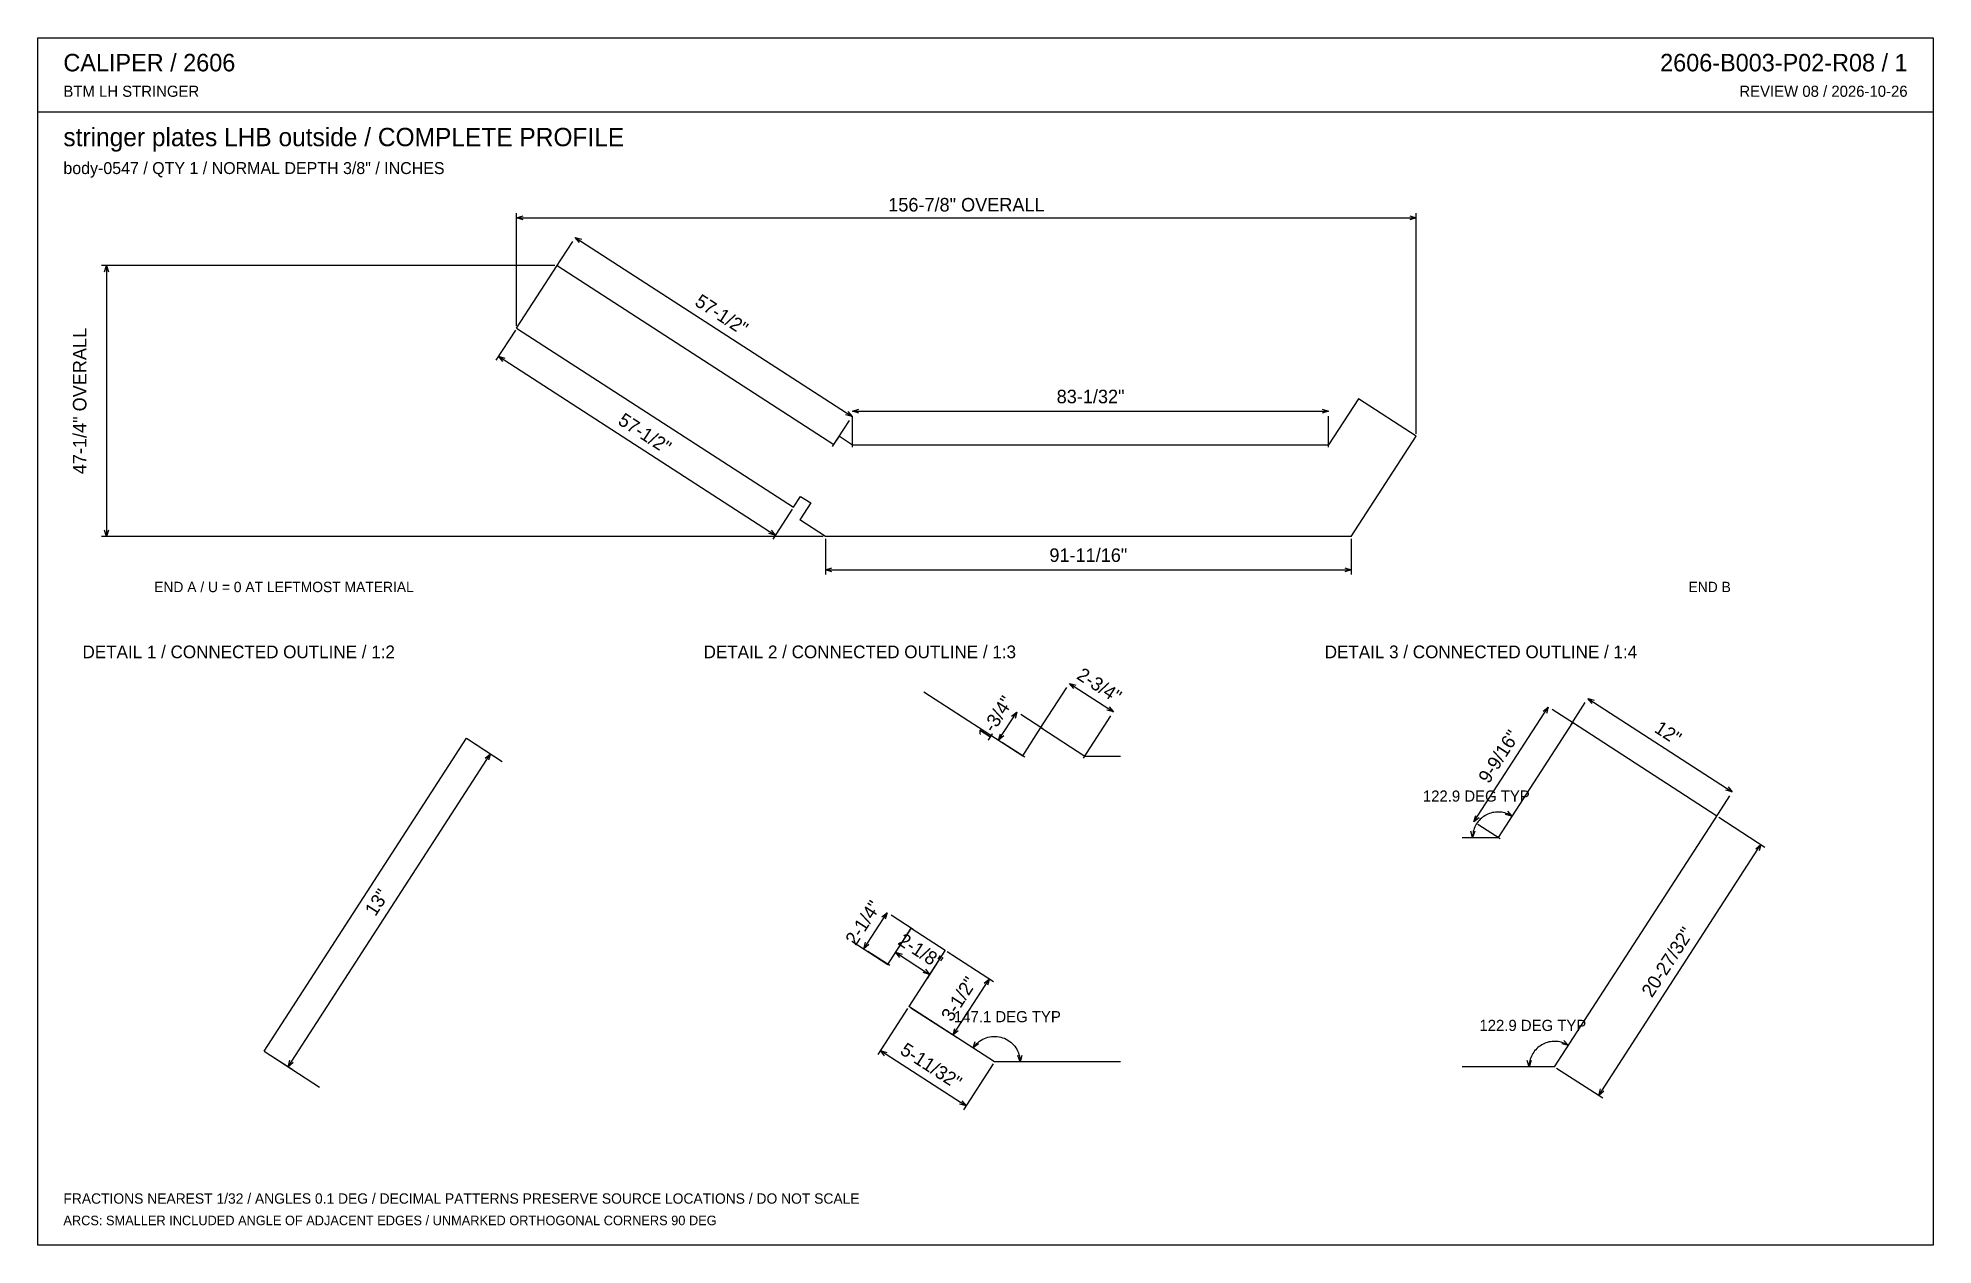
# Model space of a CAD drawing. Header units: inches. Extents: x 0.5 to 33.5, y 0.5 to 21.5.
import ezdxf
from ezdxf.enums import TextEntityAlignment as Align

# ---------------------------------------------------------------- set-up
doc = ezdxf.new("R2010")
doc.units = ezdxf.units.IN
doc.header["$MEASUREMENT"] = 0

msp = doc.modelspace()

# ---------------------------------------------------------------- linework, layer by layer
at = {"layer": 'ANNOTATION'}
for p, q in [((8.822, 16.507), (8.822, 18.472)), ((8.822, 18.389), (8.934, 18.424)), ((8.822, 18.389), (24.511, 18.389)), ((8.934, 18.354), (8.822, 18.389)), ((24.4, 18.424), (24.511, 18.389)), ((24.511, 18.389), (24.4, 18.354)), ((24.511, 14.624), (24.511, 18.472)), ((9.506, 17.522), (9.8, 17.976)), ((9.845, 18.046), (14.673, 14.924)), ((9.92, 17.957), (9.845, 18.046)), ((9.845, 18.046), (9.957, 18.015)), ((9.487, 17.557), (1.583, 17.557)), ((1.632, 17.445), (1.667, 17.557)), ((1.667, 17.557), (1.667, 12.832)), ((1.667, 17.557), (1.701, 17.445)), ((8.8, 16.43), (8.46, 15.905)), ((8.506, 15.975), (13.334, 12.853)), ((8.58, 15.886), (8.506, 15.975)), ((8.506, 15.975), (8.618, 15.944)), ((14.673, 14.924), (14.561, 14.955)), ((14.599, 15.013), (14.673, 14.924)), ((14.682, 15.016), (14.793, 15.05)), ((14.682, 15.016), (22.985, 15.016)), ((14.793, 14.981), (14.682, 15.016)), ((14.682, 14.391), (14.682, 14.932)), ((22.874, 15.05), (22.985, 15.016)), ((22.985, 15.016), (22.874, 14.981)), ((22.985, 14.391), (22.985, 14.932)), ((14.334, 14.399), (14.628, 14.854)), ((13.628, 13.307), (13.289, 12.783)), ((1.667, 12.832), (1.632, 12.943)), ((1.701, 12.943), (1.667, 12.832)), ((13.26, 12.942), (13.334, 12.853)), ((14.168, 12.832), (1.583, 12.832)), ((13.334, 12.853), (13.222, 12.884)), ((14.209, 12.791), (14.209, 12.166)), ((23.379, 12.791), (23.379, 12.166)), ((14.209, 12.249), (14.32, 12.284)), ((14.209, 12.249), (23.379, 12.249)), ((14.32, 12.214), (14.209, 12.249)), ((23.268, 12.284), (23.379, 12.249)), ((23.379, 12.249), (23.268, 12.214)), ((18.464, 10.268), (19.23, 9.772)), ((18.538, 10.178), (18.464, 10.268)), ((18.464, 10.268), (18.576, 10.236)), ((17.943, 9.463), (18.418, 10.198)), ((27.213, 9.55), (27.462, 9.935)), ((27.507, 10.005), (30.026, 8.376)), ((27.582, 9.916), (27.507, 10.005)), ((27.507, 10.005), (27.619, 9.974)), ((17.229, 9.279), (17.546, 9.769)), ((17.456, 9.695), (17.546, 9.769)), ((17.546, 9.769), (17.515, 9.657)), ((18.001, 9.475), (17.616, 9.724)), ((18.709, 8.967), (19.185, 9.702)), ((19.23, 9.772), (19.118, 9.803)), ((19.155, 9.861), (19.23, 9.772)), ((25.52, 7.853), (26.816, 9.857)), ((26.726, 9.782), (26.816, 9.857)), ((26.816, 9.857), (26.785, 9.745)), ((27.271, 9.563), (26.886, 9.812)), ((7.98, 9.29), (8.435, 8.996)), ((17.229, 9.279), (17.26, 9.392)), ((17.319, 9.354), (17.229, 9.279)), ((4.836, 3.583), (8.365, 9.041)), ((8.276, 8.966), (8.365, 9.041)), ((8.365, 9.041), (8.334, 8.929)), ((17.684, 8.985), (17.299, 9.234)), ((29.732, 7.921), (29.981, 8.306)), ((30.026, 8.376), (29.914, 8.407)), ((29.952, 8.466), (30.026, 8.376)), ((25.52, 7.853), (25.551, 7.965)), ((25.67, 7.935), (25.649, 7.917)), ((25.692, 7.95), (25.67, 7.935)), ((25.715, 7.965), (25.692, 7.95)), ((25.739, 7.978), (25.715, 7.965)), ((25.764, 7.989), (25.739, 7.978)), ((25.789, 7.999), (25.764, 7.989)), ((25.815, 8.008), (25.789, 7.999)), ((25.841, 8.015), (25.815, 8.008)), ((25.868, 8.02), (25.841, 8.015)), ((25.895, 8.023), (25.868, 8.02)), ((25.922, 8.025), (25.895, 8.023)), ((25.95, 8.026), (25.922, 8.025)), ((25.977, 8.024), (25.95, 8.026)), ((26.004, 8.021), (25.977, 8.024)), ((26.031, 8.016), (26.004, 8.021)), ((26.057, 8.01), (26.031, 8.016)), ((26.083, 8.002), (26.057, 8.01)), ((26.181, 7.954), (26.068, 7.982)), ((26.109, 7.992), (26.083, 8.002)), ((26.104, 8.042), (26.181, 7.954)), ((26.134, 7.981), (26.109, 7.992)), ((26.158, 7.969), (26.134, 7.981)), ((26.181, 7.954), (26.158, 7.969)), ((29.79, 7.934), (30.595, 7.413)), ((25.495, 7.581), (25.464, 7.693)), ((25.533, 7.691), (25.495, 7.581)), ((25.496, 7.608), (25.495, 7.581)), ((25.498, 7.636), (25.496, 7.608)), ((25.503, 7.662), (25.498, 7.636)), ((25.508, 7.689), (25.503, 7.662)), ((25.516, 7.715), (25.508, 7.689)), ((25.525, 7.741), (25.516, 7.715)), ((25.609, 7.927), (25.52, 7.853)), ((25.535, 7.766), (25.525, 7.741)), ((25.548, 7.791), (25.535, 7.766)), ((25.561, 7.814), (25.548, 7.791)), ((25.576, 7.837), (25.561, 7.814)), ((25.592, 7.859), (25.576, 7.837)), ((25.975, 7.559), (25.59, 7.808)), ((25.61, 7.879), (25.592, 7.859)), ((25.629, 7.899), (25.61, 7.879)), ((25.649, 7.917), (25.629, 7.899)), ((27.695, 3.083), (30.525, 7.459)), ((30.435, 7.384), (30.525, 7.459)), ((30.525, 7.459), (30.493, 7.346)), ((14.876, 5.641), (15.283, 6.27)), ((15.194, 6.196), (15.283, 6.27)), ((15.283, 6.27), (15.252, 6.158)), ((15.738, 5.976), (15.353, 6.225)), ((15.68, 5.964), (15.386, 5.509)), ((14.876, 5.641), (14.907, 5.753)), ((14.965, 5.715), (14.876, 5.641)), ((15.331, 5.347), (14.946, 5.595)), ((15.432, 5.579), (16.026, 5.194)), ((15.506, 5.49), (15.432, 5.579)), ((15.432, 5.579), (15.544, 5.548)), ((16.275, 5.579), (15.981, 5.124)), ((16.333, 5.592), (17.138, 5.071)), ((16.026, 5.194), (15.914, 5.226)), ((15.952, 5.284), (16.026, 5.194)), ((16.434, 4.137), (17.068, 5.117)), ((16.978, 5.042), (17.068, 5.117)), ((17.068, 5.117), (17.036, 5.004)), ((15.642, 4.6), (15.121, 3.795)), ((15.699, 4.612), (16.504, 4.092)), ((16.434, 4.137), (16.465, 4.249)), ((16.524, 4.211), (16.434, 4.137)), ((16.785, 3.91), (16.82, 4.021)), ((16.877, 3.981), (16.785, 3.91)), ((16.824, 3.962), (16.846, 3.986)), ((16.846, 3.986), (16.87, 4.008)), ((16.87, 4.008), (16.896, 4.028)), ((16.896, 4.028), (16.923, 4.046)), ((16.923, 4.046), (16.951, 4.062)), ((16.951, 4.062), (16.981, 4.077)), ((16.981, 4.077), (17.011, 4.088)), ((17.011, 4.088), (17.042, 4.098)), ((17.042, 4.098), (17.074, 4.105)), ((17.074, 4.105), (17.106, 4.11)), ((17.106, 4.11), (17.139, 4.113)), ((17.139, 4.113), (17.171, 4.113)), ((17.171, 4.113), (17.204, 4.111)), ((17.204, 4.111), (17.236, 4.106)), ((17.236, 4.106), (17.268, 4.099)), ((17.268, 4.099), (17.299, 4.09)), ((17.299, 4.09), (17.33, 4.079)), ((17.33, 4.079), (17.359, 4.065)), ((17.359, 4.065), (17.388, 4.049)), ((17.388, 4.049), (17.415, 4.031)), ((17.415, 4.031), (17.441, 4.012)), ((17.441, 4.012), (17.465, 3.99)), ((17.465, 3.99), (17.488, 3.966)), ((26.725, 3.978), (26.701, 3.965)), ((26.75, 3.989), (26.725, 3.978)), ((26.775, 3.999), (26.75, 3.989)), ((26.801, 4.008), (26.775, 3.999)), ((26.827, 4.015), (26.801, 4.008)), ((26.854, 4.02), (26.827, 4.015)), ((26.881, 4.023), (26.854, 4.02)), ((26.908, 4.025), (26.881, 4.023)), ((26.936, 4.026), (26.908, 4.025)), ((26.963, 4.024), (26.936, 4.026)), ((26.99, 4.021), (26.963, 4.024)), ((27.017, 4.016), (26.99, 4.021)), ((27.043, 4.01), (27.017, 4.016)), ((27.069, 4.002), (27.043, 4.01)), ((27.167, 3.954), (27.054, 3.982)), ((27.095, 3.992), (27.069, 4.002)), ((27.09, 4.042), (27.167, 3.954)), ((27.119, 3.981), (27.095, 3.992)), ((27.144, 3.969), (27.119, 3.981)), ((27.167, 3.954), (27.144, 3.969)), ((4.451, 3.832), (4.906, 3.538)), ((4.836, 3.583), (4.867, 3.695)), ((4.925, 3.657), (4.836, 3.583)), ((15.167, 3.865), (16.66, 2.899)), ((15.241, 3.775), (15.167, 3.865)), ((15.167, 3.865), (15.279, 3.834)), ((16.785, 3.91), (16.803, 3.937)), ((16.803, 3.937), (16.824, 3.962)), ((17.488, 3.966), (17.509, 3.941)), ((17.509, 3.941), (17.528, 3.915)), ((17.528, 3.915), (17.545, 3.887)), ((17.545, 3.887), (17.56, 3.858)), ((17.56, 3.858), (17.573, 3.828)), ((17.602, 3.669), (17.563, 3.779)), ((17.573, 3.828), (17.583, 3.797)), ((17.583, 3.797), (17.591, 3.766)), ((17.591, 3.766), (17.597, 3.734)), ((17.597, 3.734), (17.601, 3.701)), ((17.601, 3.701), (17.602, 3.669)), ((17.633, 3.781), (17.602, 3.669)), ((26.481, 3.581), (26.45, 3.693)), ((26.519, 3.691), (26.481, 3.581)), ((26.489, 3.662), (26.484, 3.636)), ((26.494, 3.689), (26.489, 3.662)), ((26.502, 3.715), (26.494, 3.689)), ((26.511, 3.741), (26.502, 3.715)), ((26.521, 3.766), (26.511, 3.741)), ((26.533, 3.791), (26.521, 3.766)), ((26.547, 3.814), (26.533, 3.791)), ((26.562, 3.837), (26.547, 3.814)), ((26.578, 3.859), (26.562, 3.837)), ((26.596, 3.879), (26.578, 3.859)), ((26.615, 3.899), (26.596, 3.879)), ((26.635, 3.917), (26.615, 3.899)), ((26.656, 3.935), (26.635, 3.917)), ((26.678, 3.95), (26.656, 3.935)), ((26.701, 3.965), (26.678, 3.95)), ((17.135, 3.634), (16.615, 2.829)), ((26.482, 3.608), (26.481, 3.581)), ((26.484, 3.636), (26.482, 3.608)), ((26.96, 3.559), (27.765, 3.038)), ((16.585, 2.989), (16.66, 2.899)), ((27.695, 3.083), (27.726, 3.196)), ((27.785, 3.158), (27.695, 3.083)), ((16.66, 2.899), (16.548, 2.93))]:
    msp.add_line(p, q, dxfattribs=at)
at = {"layer": 'OUTLINE'}
for p, q in [((0.472, 21.528), (33.528, 21.528)), ((0.472, 0.472), (0.472, 21.528)), ((33.528, 21.528), (33.528, 0.472)), ((0.472, 20.236), (33.528, 20.236)), ((8.822, 16.465), (9.528, 17.557)), ((9.528, 17.557), (14.357, 14.434)), ((8.822, 16.465), (13.651, 13.342)), ((23.503, 15.234), (22.985, 14.432)), ((24.511, 14.582), (23.503, 15.234)), ((14.357, 14.434), (14.452, 14.581)), ((14.452, 14.581), (14.682, 14.432)), ((23.379, 12.832), (24.511, 14.582)), ((14.682, 14.432), (22.985, 14.432)), ((13.651, 13.342), (13.773, 13.531)), ((13.951, 13.416), (13.761, 13.122)), ((13.773, 13.531), (13.951, 13.416)), ((14.209, 12.832), (13.761, 13.122)), ((23.379, 12.832), (14.209, 12.832)), ((15.925, 10.123), (17.649, 9.008)), ((4.416, 3.854), (7.945, 9.312)), ((7.945, 9.312), (8.57, 8.908)), ((17.649, 9.008), (17.966, 9.498)), ((17.966, 9.498), (18.732, 9.002)), ((27.236, 9.585), (25.94, 7.581)), ((29.755, 7.956), (27.236, 9.585)), ((18.732, 9.002), (19.357, 9.002)), ((26.925, 3.581), (29.755, 7.956)), ((25.315, 7.581), (25.94, 7.581)), ((15.296, 5.369), (15.703, 5.999)), ((15.703, 5.999), (16.298, 5.614)), ((14.671, 5.773), (15.296, 5.369)), ((16.298, 5.614), (15.664, 4.635)), ((17.158, 3.669), (15.664, 4.635)), ((4.416, 3.854), (5.382, 3.229)), ((19.357, 3.669), (17.158, 3.669)), ((26.925, 3.581), (25.315, 3.581)), ((33.528, 0.472), (0.472, 0.472))]:
    msp.add_line(p, q, dxfattribs=at)

# ---------------------------------------------------------------- texts
at = {"layer": 'ANNOTATION'}
for s, height, p in [('CALIPER / 2606', 0.30556, (0.917, 20.944)), ('BTM LH STRINGER', 0.19444, (0.917, 20.5)), ('stringer plates LHB outside / COMPLETE PROFILE', 0.31944, (0.917, 19.639)), ('body-0547 / QTY 1 / NORMAL DEPTH 3/8" / INCHES', 0.20833, (0.917, 19.153)), ('END A / U = 0 AT LEFTMOST MATERIAL', 0.18056, (2.5, 11.861)), ('DETAIL 1 / CONNECTED OUTLINE / 1:2', 0.22222, (1.25, 10.708)), ('DETAIL 2 / CONNECTED OUTLINE / 1:3', 0.22222, (12.083, 10.708)), ('DETAIL 3 / CONNECTED OUTLINE / 1:4', 0.22222, (22.917, 10.708)), ('FRACTIONS NEAREST 1/32 / ANGLES 0.1 DEG / DECIMAL PATTERNS PRESERVE SOURCE LOCATIONS / DO NOT SCALE', 0.18056, (0.917, 1.194)), ('ARCS: SMALLER INCLUDED ANGLE OF ADJACENT EDGES / UNMARKED ORTHOGONAL CORNERS 90 DEG', 0.16667, (0.917, 0.819))]:
    msp.add_text(s, height=height, dxfattribs=at).set_placement(p)
for s, height, p in [('2606-B003-P02-R08 / 1', 0.30556, (33.083, 20.944)), ('REVIEW 08 / 2026-10-26', 0.19444, (33.083, 20.5)), ('END B', 0.1806, (30, 11.861))]:
    msp.add_text(s, height=height, dxfattribs=at).set_placement(p, align=Align.RIGHT)
for s, height, p in [('156-7/8" OVERALL', 0.23611, (16.667, 18.5)), ('83-1/32"', 0.2361, (18.833, 15.155)), ('91-11/16"', 0.2361, (18.794, 12.388)), ('122.9 DEG TYP', 0.19444, (25.561, 8.207)), ('147.1 DEG TYP', 0.19444, (17.382, 4.359)), ('122.9 DEG TYP', 0.19444, (26.547, 4.207))]:
    msp.add_text(s, height=height, dxfattribs=at).set_placement(p, align=Align.CENTER)
for s, height, rotation, p in [('57-1/2"', 0.2361, -32.8905, (12.335, 16.602)), ('47-1/4" OVERALL', 0.23611, 90, (1.319, 15.194)), ('57-1/2"', 0.2361, -32.8905, (10.995, 14.53)), ('2-3/4"', 0.2361, -32.8905, (18.922, 10.136)), ('1-3/4"', 0.2361, 57.1095, (17.271, 9.6)), ('12"', 0.2361, -32.8905, (28.842, 9.307)), ('9-9/16"', 0.2361, 57.1095, (26.051, 8.93)), ('13"', 0.2361, 57.1095, (6.484, 6.387)), ('2-1/4"', 0.2361, 57.1095, (14.963, 6.031)), ('20-27/32"', 0.2361, 57.1095, (28.993, 5.346)), ('2-1/8"', 0.2361, -32.8905, (15.804, 5.503)), ('3-1/2"', 0.2361, 57.1095, (16.634, 4.702)), ('5-11/32"', 0.2361, -32.8905, (15.989, 3.499))]:
    msp.add_text(s, height=height, rotation=rotation, dxfattribs=at).set_placement(p, align=Align.CENTER)

doc.saveas('drawing.dxf')
